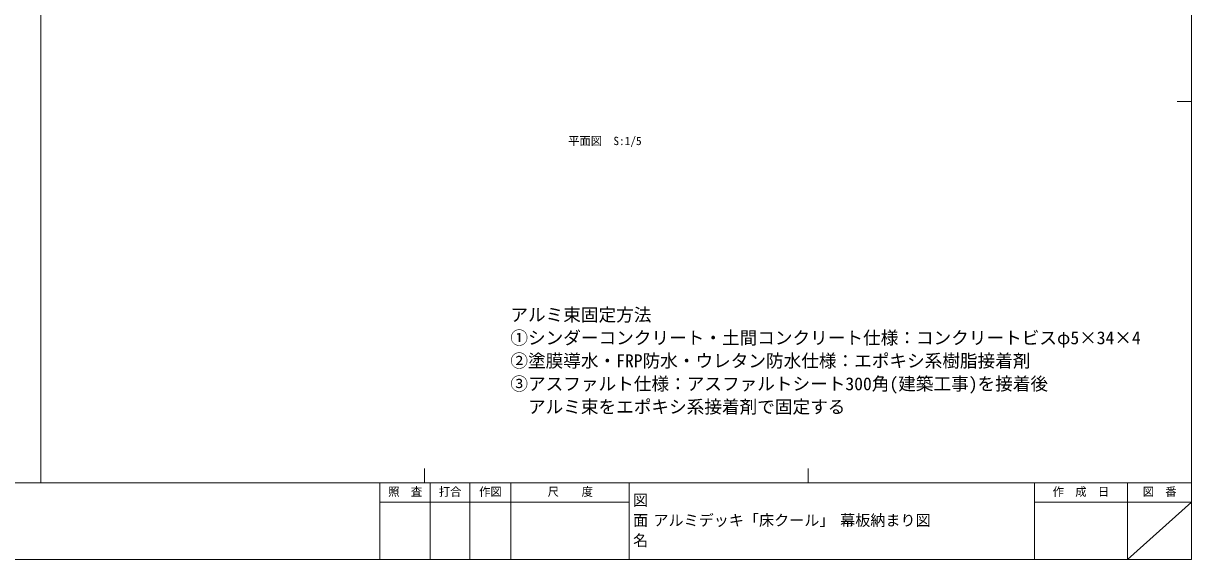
# Model space of a CAD drawing. Units: millimetres on the paper. Extents: x -401 to 401, y -279 to 279.
# Drawn here: x -6.1 to 400.7, y -278.7 to -92.2 of the extents above; entities that cross this region are included whole.
import ezdxf
from ezdxf.enums import TextEntityAlignment as Align

# ---------------------------------------------------------------- set-up
doc = ezdxf.new("R2010")
doc.units = ezdxf.units.MM
for name, color, linetype, lineweight in [('0-0_A-C01-補助線(非印刷)', 4, 'Continuous', 9), ('0-2_A-B03-文字_書込_大', 7, 'Continuous', 9), ('0-6_A-B03-文字_書込_小', 7, 'Continuous', 9), ('1-0_0-A01-枠A', 4, 'Continuous', 9)]:
    doc.layers.add(name, color=color, linetype=linetype, lineweight=lineweight)
doc.layers.add('0-E_A-B01-文字_タイトル室名', color=2, linetype='Continuous')
doc.layers.add('0-F_0-A02-枠B', color=5, linetype='Continuous')
doc.styles.add('ＭＳ ゴシック', font='')
doc.styles.get('ＭＳ ゴシック').set_extended_font_data('MS Gothic')

msp = doc.modelspace()

# ---------------------------------------------------------------- linework, layer by layer
at = {"layer": '0-0_A-C01-補助線(非印刷)'}
for p, q in [((0, -252), (0, 278.667)), ((400.667, -119.333), (395.667, -119.333)), ((0, -252), (0, -247)), ((133.556, -252), (133.556, -247)), ((267.111, -252), (267.111, -247))]:
    msp.add_line(p, q, dxfattribs=at)
at = {"layer": '1-0_0-A01-枠A'}
for p, q in [((400.667, -278.667), (400.667, 278.667)), ((-400.667, -252), (343.263, -252)), ((117.985, -252), (117.985, -278.667)), ((135.596, -252), (135.596, -278.667)), ((149.341, -252), (149.341, -278.667)), ((163.635, -252), (163.635, -278.667)), ((204.873, -252), (204.873, -258.667)), ((343.263, -252), (345.987, -252)), ((345.987, -252), (345.987, -278.667)), ((345.987, -252), (400.667, -252)), ((378.282, -252), (378.282, -278.667)), ((117.985, -258.667), (204.873, -258.667)), ((204.873, -258.667), (204.873, -278.667)), ((345.987, -258.667), (400.667, -258.667)), ((400.667, -258.667), (378.282, -278.667)), ((-400.667, -278.667), (345.987, -278.667)), ((345.987, -278.667), (400.667, -278.667))]:
    msp.add_line(p, q, dxfattribs=at)

# ---------------------------------------------------------------- texts
at = {"layer": '0-2_A-B03-文字_書込_大', "style": 'ＭＳ ゴシック'}
for s, p in [('アルミ束固定方法', (163.474, -197.129)), ('①シンダーコンクリート・土間コンクリート仕様：コンクリートビスφ5×34×4', (163.474, -205.129)), ('②塗膜導水・FRP防水・ウレタン防水仕様：エポキシ系樹脂接着剤', (163.474, -213.129)), ('③アスファルト仕様：アスファルトシート300角(建築工事)を接着後', (163.474, -221.129)), ('\u3000アルミ束をエポキシ系接着剤で固定する', (163.474, -229.129))]:
    msp.add_text(s, height=4.501, dxfattribs=at).set_placement(p, align=Align.BOTTOM_LEFT)
at = {"layer": '0-6_A-B03-文字_書込_小', "style": 'ＭＳ ゴシック'}
msp.add_text('平面図\u3000S:1/5', height=2.889, dxfattribs=at).set_placement((183.583, -135.388), align=Align.BOTTOM_LEFT)
at = {"layer": '0-E_A-B01-文字_タイトル室名', "style": 'ＭＳ ゴシック'}
for s, p in [('アルミデッキ「床クール」', (213.292, -268.073)), ('幕板納まり図', (278.292, -268.073))]:
    msp.add_text(s, height=3.849, dxfattribs=at).set_placement(p, align=Align.BOTTOM_LEFT)
at = {"layer": '0-F_0-A02-枠B', "color": 6, "style": 'ＭＳ ゴシック'}
for s, height, p in [('照\u3000査', 2.889, (120.943, -257.388)), ('打合', 2.889, (138.57, -257.388)), ('作図', 2.889, (152.59, -257.388)), ('尺\u3000\u3000度', 2.889, (176.457, -257.388)), ('図', 3.849, (206.177, -261.073)), ('作\u3000成\u3000日', 2.889, (352.292, -257.388)), ('図\u3000番', 2.889, (383.627, -257.388)), ('面', 3.849, (206.177, -268.073)), ('名', 3.849, (206.177, -275.073))]:
    msp.add_text(s, height=height, dxfattribs=at).set_placement(p, align=Align.BOTTOM_LEFT)

doc.saveas('drawing.dxf')
